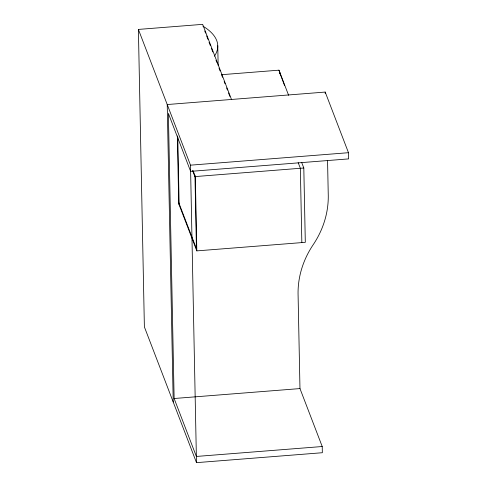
<?xml version="1.0" encoding="UTF-8"?>
<svg xmlns="http://www.w3.org/2000/svg" width="487" height="487" viewBox="0 0 487 487"><rect width="100%" height="100%" fill="white"/><g stroke="black" fill="none" stroke-linecap="round" stroke-linejoin="round"><path stroke-width="0.73" d="M327.562 160.655L328.232 193.911A94.46 85.542 -21 0 1 313.165 244.76A94.46 85.542 -21 0 0 298.099 295.609L299.974 388.577L322.217 446.524L322.339 452.721L196.492 462.65L144.383 326.911L138.393 29.421L202.659 24.35L231.489 99.464M221.475 74.706L278.96 70.171L288.614 95.312M322.217 446.524L196.364 456.453L174.127 398.506L168.38 113.416L190.624 171.363L348.607 158.896L348.479 152.699L325.206 92.067L167.23 104.535L173.22 402.025M138.393 29.421L190.502 165.166L348.479 152.699M193.077 170.718L195.33 176.568L303.809 168.009L305.306 242.325L196.821 250.884L178.717 203.718L177.353 135.952M174.127 398.506L299.974 388.577M301.678 162.463L303.809 168.009M298.184 162.652L300.345 168.283L301.843 242.599M204.765 31.016L205.569 33.116M206.646 35.91L207.986 39.404M209.057 42.199L210.396 45.693M211.474 48.487L212.813 51.981M215.991 60.254L216.806 62.385M218.986 68.064L220.075 70.901M221.713 75.156L222.529 77.287M224.16 81.542L224.976 83.673M226.613 87.928L227.429 90.058M228.519 92.895L229.882 96.444M192.554 170.529L194.989 176.872M178.692 202.464L196.431 248.674M284.542 85.505L279.8 72.794L280.427 74.961M325.206 92.067L325.237 93.583M217.756 45.729L218.152 65.435M195.33 176.568L196.821 250.884M194.964 175.618L196.456 249.934M190.502 165.166L196.492 462.65M177.785 137.072L179.149 204.838M202.89 26.128A92.579 37.329 -1.2 0 1 214.42 56.169M278.96 70.171A79.953 72.405 -21 0 1 280.098 73.598"/></g></svg>
